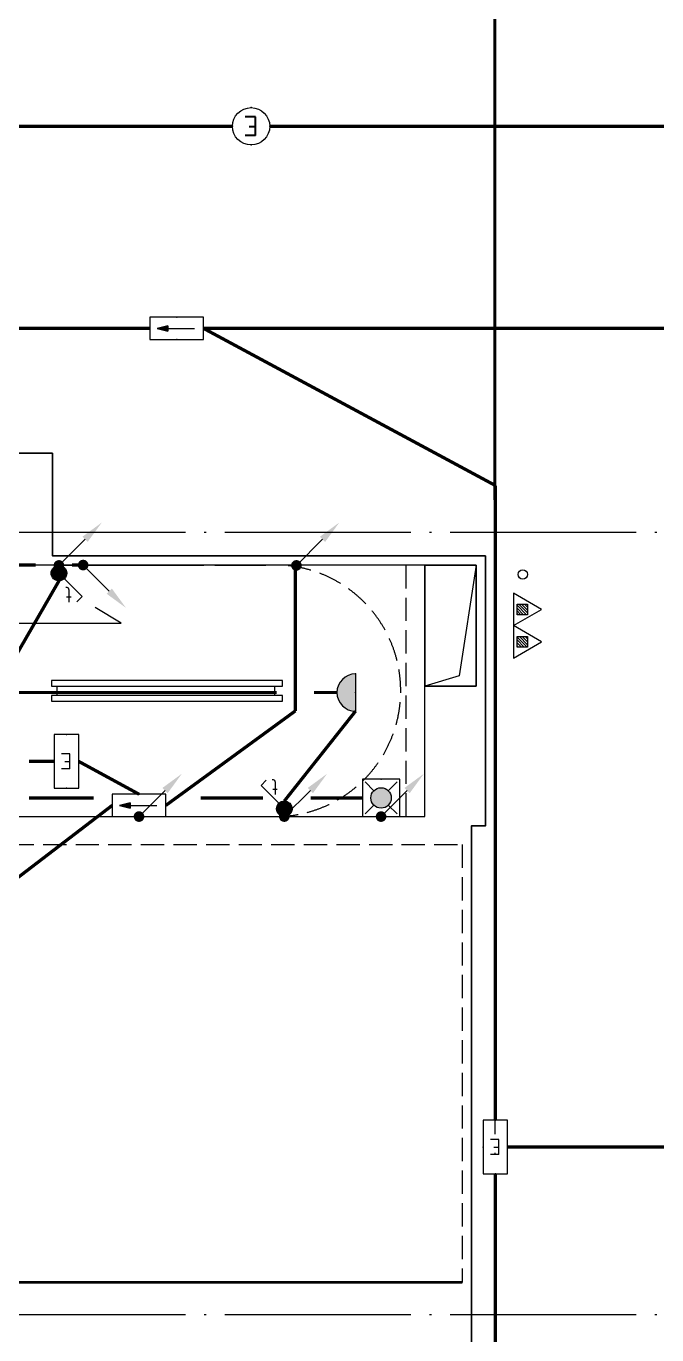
# Model space of a CAD drawing. Extents: x -292644 to 261407, y -12902 to 435090.
# Drawn here: x 131925 to 138697, y 16587 to 30635 of the extents above; entities that cross this region are included whole.
import ezdxf
from ezdxf.enums import TextEntityAlignment as Align
from ezdxf.xclip import XClip

# ---------------------------------------------------------------- set-up
doc = ezdxf.new("R2010")
doc.units = 0
doc.header["$LTSCALE"] = 1000
doc.header["$MEASUREMENT"] = 0
for name, pattern in [('104-10 轴网$0$DOTE', [2.4200000000000004, 2, -0.2, 0.02, -0.2]), ('DASH', [0.35, 0.25, -0.1]), ('X-104 8#10#平面_t3$0$109-34 轴网$0$L1$0$$AUDIT_BAD_LTYPE1', [0]), ('X-104 8#10#平面_t3$0$DASH', [0.35, 0.25, -0.1]), ('三跑梯-1F$0$DASH', [0.35, 0.25, -0.1])]:
    doc.linetypes.add(name, pattern=pattern)
doc.layers.get('0').update_dxf_attribs({"linetype": 'CONTINUOUS'})
for name, color, linetype in [('104-10 轴网$0$A_AXIS-轴线', 36, '104-10 轴网$0$DOTE'), ('EQUIP-照明', 3, 'CONTINUOUS'), ('LWIRE', 4, 'CONTINUOUS'), ('WIRE-应急', 2, 'DASH'), ('WIRE-照明', 1, 'CONTINUOUS'), ('X-104 8#10#平面_t3$0$A-E_楼梯', 171, 'CONTINUOUS'), ('X-104 8#10#平面_t3$0$A-O_分水线', 127, 'CONTINUOUS'), ('X-104 8#10#平面_t3$0$A-SUR_看线', 231, 'CONTINUOUS'), ('X-104 8#10#平面_t3$0$A-TECH_结构', 21, 'CONTINUOUS'), ('X-104 8#10#平面_t3$0$水-消火栓', 41, 'CONTINUOUS')]:
    doc.layers.add(name, color=color, linetype=linetype)
doc.layers.add('X-104 8#10#平面_t3$0$000套内', color=226, linetype='CONTINUOUS', lineweight=30, plot=False)
doc.layers.add('三跑梯-1F$0$04-不打印_辅助线', color=165, linetype='CONTINUOUS', plot=False)
doc.layers.get('X-104 8#10#平面_t3$0$A-O_分水线').off()
doc.styles.add('_TEL_DIM', font='SIMPLEX', dxfattribs={"width": 0.7, "height": 3.5, "bigfont": 'HZTXT'})
doc.styles.get("Standard").update_dxf_attribs({"font": 'gbenor.shx', "bigfont": 'gbcbig.shx'})

# ---------------------------------------------------------------- blocks, each defined once
blk = doc.blocks.new('104-10 轴网')
at = {"layer": '104-10 轴网$0$A_AXIS-轴线', "linetype": '104-10 轴网$0$DOTE'}
for p, q in [((145629.5977508624, 40099.99999999987), (145629.5977508621, -6500.000000000186)), ((168929.5977508623, 25199.99999999987), (113929.5977508621, 25199.99999999982)), ((168929.5977508623, 16799.99999999987), (113929.5977508621, 16799.99999999982))]:
    blk.add_line(p, q, dxfattribs=at)
blk = doc.blocks.new('三跑梯-1F')
at = {"color": 171}
for p, q in [((1300.000000000058, 3950), (1400.000000000058, 3950)), ((1300.000000000056, 1610), (1400.000000000056, 1610))]:
    blk.add_line(p, q, dxfattribs=at)
for p, q in [((1400, 3950), (1399.999999999998, 3123.012701891712)), ((2700, 3949.999999999942), (2699.999999999998, 2372.457351944817)), ((2699.999999999998, 2256.987298107706), (2699.999999999998, 1709.999999999942))]:
    blk.add_line(p, q)
for points in [[(1239.999999999998, 1530), (1300.000000000056, 1530), (1300.000000000058, 4010), (1240, 4010)], [(1399.999999999998, 1529.999999999942), (1460.000000000056, 1529.999999999942), (1460.000000000058, 4010), (1400, 4010)]]:
    blk.add_lwpolyline(points, close=True, dxfattribs=at)
at = {"color": 8, "linetype": '三跑梯-1F$0$DASH'}
blk.add_arc((1349.999999999996, 1610), 1350.000000000002, 180, 0, dxfattribs=at)
at = {"layer": '三跑梯-1F$0$04-不打印_辅助线', "linetype": '三跑梯-1F$0$DASH'}
blk.add_line((0, 200), (2700, 200), dxfattribs=at)
at = {"layer": '三跑梯-1F$0$04-不打印_辅助线'}
blk.add_lwpolyline([(2699.999999999998, 5300), (0, 5300), (0, 0), (2700, 0)], close=True, dxfattribs=at)
blk.add_lwpolyline([(2077.989292925573, 4511.834401277243), (2077.989292925515, 3260), (2243.613369419356, 3540)], dxfattribs=at)
blk = doc.blocks.new('X-104 8#10#平面_t3$0$fgdghdh')
at = {"layer": 'X-104 8#10#平面_t3$0$A-TECH_结构'}
for points in [[(24449.99990949396, 23549.99995995223), (24449.99995292642, 24849.99994988385), (24999.99999660614, 24849.99997068768), (24818.80254176626, 23659.58259681712)], [(24449.99993120992, 23549.99838044361), (24999.99999999694, 23549.99838044361), (24999.99999999694, 24849.99836163718), (24449.99993120992, 24849.99836163718)]]:
    blk.add_lwpolyline(points, close=True, dxfattribs=at)
blk = doc.blocks.new('X-104 8#10#平面_t3$0$$TWTSYS$00000546')
h = blk.add_hatch()
h.set_pattern_fill('ANSI31', color=256, scale=200, style=0)
h.set_pattern_definition([(45, (-38543.80223862439, -6670.830405693208), (-17.67766952966369, 17.67766952966369), [])])
h.paths.add_polyline_path([(-64.92232553117356, 173.7449990885525), (64.922325531159, 173.7449990885525), (64.922325531159, 43.90034802621994), (-64.92232553117356, 43.90034802621994)])
for points in [[(0, 343.6163707387423), (-198.3870041439732, 0), (198.3870041439732, 0)], [(-64.92232553117356, 173.7449990885525), (64.922325531159, 173.7449990885525), (64.922325531159, 43.90034802621994), (-64.92232553117356, 43.90034802621994)]]:
    blk.add_lwpolyline(points, close=True)
blk = doc.blocks.new('X-104 8#10#平面_t3$0$A$C46662BA1')
at = {"layer": 'X-104 8#10#平面_t3$0$水-消火栓'}
blk.add_circle((137256.9507218332, 24749.99999999964), 50, dxfattribs=at)
at = {"layer": 'X-104 8#10#平面_t3$0$水-消火栓', "xscale": 0.88, "yscale": 0.88, "zscale": 0.88, "rotation": 270}
for p in [(137156.9507218248, 24374.58056364603), (137156.9507218248, 24025.41943635255)]:
    blk.add_blockref('X-104 8#10#平面_t3$0$$TWTSYS$00000546', p, dxfattribs=at)
blk = doc.blocks.new('X-104 8#10#平面_t3')
at = {"layer": 'X-104 8#10#平面_t3$0$000套内'}
blk.add_lwpolyline([(136856.9507218297, 24949.9983616368), (132206.9507218342, 24949.9983616368), (132206.9507218342, 26049.99836163694), (128306.9507218213, 26049.99836163694), (128306.950721821, 27149.99836950112), (126006.9507218276, 27149.99836951197), (126006.9507218671, 35849.99836952289), (156006.9507218297, 35850.49240803023), (156006.9507218327, 14550.98644622325), (137256.9509935203, 14550.49240771562), (136706.9507218331, 14550.49240771562), (136706.950721833, 22049.99836163188), (136856.9507218297, 22049.99836163188)], close=True, dxfattribs=at)
at = {"layer": 'X-104 8#10#平面_t3$0$A-SUR_看线', "linetype": 'X-104 8#10#平面_t3$0$DASH', "ltscale": 2, "const_width": 30}
for points in [[(136956.9507218331, 25549.99999999956), (136956.950721833, 35699.99999999985)], [(131406.95072184, 21849.99836163325), (131406.95072184, 17149.99838346746), (136606.950721833, 17149.99838346613)]]:
    blk.add_lwpolyline(points, dxfattribs=at)
at = {"layer": 'X-104 8#10#平面_t3$0$A-TECH_结构'}
blk.add_lwpolyline([(136206.9506530429, 24849.99996380374), (136756.9507218298, 24849.99998851889), (136756.9507218298, 23550.00006035727), (136206.9506530429, 23550.00003564212)], close=True, dxfattribs=at)
at = {"layer": 'X-104 8#10#平面_t3$0$A-TECH_结构', "linetype": 'X-104 8#10#平面_t3$0$DASH'}
blk.add_lwpolyline([(136606.950721833, 17149.99838346746), (131406.95072184, 17149.99838346746), (131406.95072184, 21849.99836163325), (136606.950721833, 21849.99836163322)], close=True, dxfattribs=at)
at = {"linetype": 'X-104 8#10#平面_t3$0$109-34 轴网$0$L1$0$$AUDIT_BAD_LTYPE1'}
ref = blk.add_blockref('104-10 轴网', (-8672.647029029395, 2.91038304567337e-11), dxfattribs=at)
XClip(ref).set_block_clipping_path([(104379.59775086239, -11899.999999999955), (178479.5977508624, 45500.000000000044)])
blk.add_blockref('X-104 8#10#平面_t3$0$fgdghdh', (111756.9507218327, -2.91038304567337e-10), dxfattribs=at)
at = {"layer": 'X-104 8#10#平面_t3$0$A-E_楼梯', "rotation": 90}
blk.add_blockref('三跑梯-1F', (136206.9507218343, 22149.9983616331), dxfattribs=at)
at = {"layer": 'X-104 8#10#平面_t3$0$A-O_分水线', "linetype": 'X-104 8#10#平面_t3$0$109-34 轴网$0$L1$0$$AUDIT_BAD_LTYPE1'}
blk.add_blockref('X-104 8#10#平面_t3$0$A$C46662BA1', (0, -2.91038304567337e-11), dxfattribs=at)
blk = doc.blocks.new('$equip$00001147')
blk.add_circle((0, 0), 0.5)
at = {"flags": 9}
blk.add_attdef('A', (0, 0), '', height=2e-05, dxfattribs=at)
blk = doc.blocks.new('$equip_U$00000361(HT0843)')
for p in [(0, 0.500000000001819), (-0.5, 1.818989403545856e-12), (0.5, 1.818989403545856e-12), (0, -0.499999999998181)]:
    blk.add_point(p)
blk.add_blockref('$equip$00001147', (0, 1.818989403545856e-12))
at = {"color": 7, "style": '_TEL_DIM'}
blk.add_attdef('$TEXT$', text='', height=0.5, dxfattribs=at).set_placement((0, 1.818989403545856e-12), align=Align.MIDDLE_CENTER)
at = {"color": 7, "style": '_TEL_DIM', "flags": 1}
for tag in ['REMARK', 'A']:
    blk.add_attdef(tag, text='', height=2.5e-05, dxfattribs=at).set_placement((0, 1.818989403545856e-12), align=Align.MIDDLE_CENTER)
blk = doc.blocks.new('$equip$00002534')
for p, q in [((-0.7200000000011642, 0.6599999999998545), (-0.7200000000011642, 0)), ((0.7200000000011642, 0.6599999999998545), (-0.7200000000011642, 0.6599999999998545)), ((0.7200000000011642, 0), (0.7200000000011642, 0.6599999999998545)), ((-0.7200000000011642, 0), (0.7200000000011642, 0))]:
    blk.add_line(p, q)
blk.add_lwpolyline([(-0.7200000000011642, 0.6599999999998545), (-0.7200000000011642, 0), (0.7200000000011642, 0), (0.7200000000011642, 0.6599999999998545), (-0.7200000000011642, 0.6599999999998545), (-0.7200000000011642, 0)])
for p in [(0, 0.6599999999998545), (-0.7200000000011642, 0.3299999999981083), (0, 0), (0.7200000000011642, 0.3299999999981083)]:
    blk.add_point(p)
at = {"color": 7, "style": '_TEL_DIM'}
blk.add_attdef('$TEXT$', text='', height=0.4, dxfattribs=at).set_placement((0, 0.3299999999981083), align=Align.MIDDLE_CENTER)
at = {"color": 7, "style": '_TEL_DIM', "flags": 1}
blk.add_attdef('A', text='', height=2e-05, dxfattribs=at).set_placement((0, 0), align=Align.MIDDLE_CENTER)
blk = doc.blocks.new('$equip$00002541')
blk.add_hatch(color=256).paths.add_polyline_path([(-0.2400000000016007, 0.3719999999993888), (-0.5280000000020664, 0.2999999999992724), (-0.2400000000016007, 0.227999999999156)])
for p, q in [((-0.7199999999975262, 0.5999999999949068), (-0.7199999999975262, 0)), ((0.7199999999975262, 0.5999999999949068), (-0.7199999999975262, 0.5999999999949068)), ((-0.2400000000016007, 0.3719999999993888), (-0.5280000000020664, 0.2999999999992724)), ((-0.2400000000016007, 0.3719999999993888), (-0.2400000000016007, 0.227999999999156)), ((0.7199999999975262, 0), (0.7199999999975262, 0.5999999999949068)), ((-0.7199999999975262, 0), (0.7199999999975262, 0)), ((-0.5280000000020664, 0.2999999999992724), (-0.2400000000016007, 0.227999999999156))]:
    blk.add_line(p, q)
at = {"color": 7}
blk.add_line((-0.4800000000032014, 0.2999999999992724), (0.4800000000032014, 0.2999999999992724), dxfattribs=at)
blk.add_lwpolyline([(-0.7199999999975262, 0.5999999999949068), (-0.7199999999975262, 0), (0.7199999999975262, 0), (0.7199999999975262, 0.5999999999949068), (-0.7199999999975262, 0.5999999999949068), (-0.7199999999975262, 0)])
for p in [(0, 0.5999999999949068), (-0.7199999999975262, 0.2999999999956344), (0, 0), (0.7199999999975262, 0.2999999999956344)]:
    blk.add_point(p)
at = {"color": 7, "style": '_TEL_DIM', "flags": 1}
blk.add_attdef('A', text='', height=2e-05, dxfattribs=at).set_placement((0, 0), align=Align.MIDDLE_CENTER)
blk = doc.blocks.new('$equip$00001168')
blk.add_line((-0.5, 0), (0.5, 0))
blk.add_arc((0, 0), 0.5, 180, 0)
for p in [(-0.5, 0), (0, 0), (0.5, 0), (0, -0.5)]:
    blk.add_point(p)
for points in [[(0.4330127018911298, -0.25), (-0.4330127018911298, -0.25), (0.5, 0), (-0.5, 0)], [(0.25, -0.4330127018911298), (-0.25, -0.4330127018911298), (0.4330127018911298, -0.25), (-0.4330127018911298, -0.25)], [(0, -0.5), (0, -0.5), (0.25, -0.4330127018911298), (-0.25, -0.4330127018911298)]]:
    blk.add_solid(points)
at = {"flags": 9}
blk.add_attdef('A', (0, 0), '', height=2e-05, dxfattribs=at)
blk = doc.blocks.new('$equip$00001822')
for p, q in [((0.1473139127483591, 0.3556472460822988), (0.625, 0.8333333333339397)), ((0.625, 0.8333333333339397), (0.7664213562384248, 0.6919119770955149))]:
    blk.add_line(p, q)
blk.add_circle((0, 0.2083333333339397), 0.2083333333334168)
for p in [(0, 0.4166666666660603), (-0.2083333333357587, 0.2083333333339397), (-0.01544940226449398, 0.0005736313996749232), (0.2083333333357587, 0.2083333333339397)]:
    blk.add_point(p)
for points in [[(-0.1041666666715173, 0.3887552924552438), (0.1041666666715173, 0.3887552924552438), (-0.1804219591213041, 0.312500000001819), (0.1804219591213041, 0.312500000001819)], [(0, 0.4166666666660603), (0, 0.4166666666660603), (-0.1041666666715173, 0.3887552924552438), (0.1041666666715173, 0.3887552924552438)], [(-0.1804219591213041, 0.312500000001819), (0.1804219591213041, 0.312500000001819), (-0.2083333333284827, 0.2083333333339397), (0.2083333333284827, 0.2083333333339397)], [(-0.1804219591213041, 0.1041666666660603), (0.1804219591213041, 0.1041666666660603), (-0.2083333333284827, 0.2083333333339397), (0.2083333333284827, 0.2083333333339397)], [(-0.1041666666715173, 0.02791137421263556), (0.1041666666715173, 0.02791137421263556), (-0.1804219591213041, 0.1041666666660603), (0.1804219591213041, 0.1041666666660603)], [(0, 1.818989403545856e-12), (0, 1.818989403545856e-12), (-0.1041666666715173, 0.02791137421263556), (0.1041666666715173, 0.02791137421263556)]]:
    blk.add_solid(points)
at = {"color": 7, "style": '_TEL_DIM'}
blk.add_attdef('$TEXT$', text='', height=0.4, dxfattribs=at).set_placement((0.5805799275694881, 0.4645799965601327), align=Align.MIDDLE_CENTER)
at = {"color": 7, "style": '_TEL_DIM', "flags": 1}
blk.add_attdef('A', text='', height=2e-05, dxfattribs=at).set_placement((0, 0), align=Align.MIDDLE_CENTER)
blk = doc.blocks.new('$equip$00002604')
blk.add_hatch(color=256).paths.add_polyline_path([(0.2745181131831487, 0.5000125000005937, 1), (-0.2744993631858961, 0.5000125000005937, 1)])
for p, q in [((-0.4285620535811177, 0.9285839285730617), (-0.1940976152691292, 0.6941194902610732)), ((0.1941163652627438, 0.6941194902683492), (0.4285808035638183, 0.9285839285730617)), ((-0.4285620535811177, 0.07144107142812572), (-0.1940976152691292, 0.3059055097401142)), ((0.1941163652627438, 0.3059055097328383), (0.4285808035638183, 0.07144107142812572))]:
    blk.add_line(p, q)
at = {"const_width": 0.02}
blk.add_lwpolyline([(-0.4999906250013737, 1.000012500000594), (-0.4999906250013737, 1.250000059371814e-05), (0.5000093749986263, 1.250000059371814e-05), (0.5000093749986263, 1.000012500000594), (-0.4999906250013737, 1.000012500000594), (-0.4999906250013737, 1.250000059371814e-05)], dxfattribs=at)
blk.add_lwpolyline([(-0.4999906250013737, 1.000012500000594), (-0.4999906250013737, 1.250000059371814e-05), (0.5000093749986263, 1.250000059371814e-05), (0.5000093749986263, 1.000012500000594)], close=True)
blk.add_circle((9.374998626299202e-06, 0.5000125000005937), 0.2745087381843628)
for p in [(9.374998626299202e-06, 1.000012500000594), (-0.4999906250013737, 0.5000125000005937), (0.5000093749986263, 0.5000125000005937), (0, 0)]:
    blk.add_point(p)
at = {"color": 7, "style": '_TEL_DIM', "flags": 1}
blk.add_attdef('A', text='', height=2.5e-05, dxfattribs=at).set_placement((0, 0), align=Align.MIDDLE_CENTER)
blk = doc.blocks.new('$TelecSys$00000080')
for p, q in [((-0.7000000000007276, -0.7000000000007276), (0, 0)), ((0.1041666666678793, 0.1041666666660603), (0.1041666666678793, 0.1041666666660603)), ((-0.1041666666678793, -0.1041666666660603), (-0.1041666666678793, -0.1041666666660603))]:
    blk.add_line(p, q)
at = {"const_width": 0.1425}
blk.add_lwpolyline([(0.07125000000087311, 0, 1), (-0.07125000000087311, 0, 1)], format="xyb", close=True, dxfattribs=at)
blk.add_solid([(-0.6300000000010186, -0.7700000000004366), (-0.7700000000004366, -0.6299999999991996), (-1.150000000001455, -1.149999999999636)])
at = {"width": 0.8, "flags": 9}
blk.add_attdef('A', (0, 0), '', height=2e-05, rotation=180, dxfattribs=at)
blk = doc.blocks.new('$TelecSys$00000079')
for p, q in [((0.7000000000007276, 0.7000000000007276), (0, 0)), ((0.1041666666678793, 0.1041666666660603), (0.1041666666678793, 0.1041666666660603)), ((-0.1041666666678793, -0.1041666666660603), (-0.1041666666678793, -0.1041666666660603))]:
    blk.add_line(p, q)
at = {"const_width": 0.1425}
blk.add_lwpolyline([(-0.07125000000087311, 0, 1), (0.07125000000087311, 0, 1)], format="xyb", close=True, dxfattribs=at)
blk.add_solid([(0.6300000000010186, 0.7700000000004366), (0.7700000000004366, 0.6299999999991996), (1.150000000001455, 1.149999999999636)])
at = {"width": 0.8, "flags": 9}
blk.add_attdef('A', (0, 0), '', height=2e-05, dxfattribs=at)

msp = doc.modelspace()

# ---------------------------------------------------------------- linework, layer by layer
at = {"layer": 'WIRE-应急', "linetype": 'DASH', "const_width": 35}
for points in [[(134140.4290251442, 29560.42054426038), (130540.4290251443, 29560.41984487814)], [(139007.2489347446, 29560.41984487814), (134540.4290251442, 29560.42054426038)], [(133253.7548722303, 27390.77351938958), (128074.0548631637, 27390.77351939028)], [(133829.7548722284, 27390.77351938958), (139007.249324496, 27390.77351938958)], [(136963.0698745357, 25704.09801533295), (133829.7548722284, 27390.77351938958)], [(136963.069874535, 18889.77981825058), (136963.0698745357, 25704.09801533295)], [(132026.3834928405, 24849.99836163914), (131589.9242900554, 24849.99836163914)], [(132508.4507218339, 24849.99836163914), (132416.199098045, 24849.99836163914)], [(134816.280251421, 24849.99836163691), (134816.280251421, 23284.86020351296)], [(134816.280251421, 23284.86020351296), (133424.950721833, 22269.99836163508)], [(132225.4561438644, 22742.19420799457), (131956.1867728804, 22742.19420799476)], [(133136.950721834, 22389.99836163479), (132489.4561438643, 22742.19420799457)], [(132648.9507218349, 22350.00336163223), (131956.1867728804, 22350.00336163205)], [(134246.950721834, 22350.00336163223), (133798.5868606655, 22350.00336163223)], [(134468.1760487183, 22350.00336163223), (134246.950721834, 22350.00336163223)], [(134980.2840591674, 22350.00336163223), (134978.5700920146, 22350.00336163223)], [(135535.8687189032, 22350.00336163223), (134980.2840591674, 22350.00336163223)], [(131726.3429945134, 21410.93915972499), (132848.950721835, 22269.99836163508)], [(137095.0698745357, 18601.77981825011), (139926.2994944687, 18601.77981825011)], [(136963.069874535, 18313.77981824965), (136963.0698745357, 14760.40662709032)]]:
    msp.add_lwpolyline(points, dxfattribs=at)
at = {"layer": 'WIRE-照明', "linetype": 'Continuous', "const_width": 35}
for points in [[(132276.8646801143, 24679.55219591026), (131702.0341872949, 23681.58672162503)], [(131702.0341872949, 23481.58672162503), (134616.280251421, 23481.58672162502)], [(135016.280251421, 23481.58672162502), (135261.7009280545, 23481.58672162502)], [(135461.7009280545, 23281.58672162502), (134696.950721834, 22316.66502830449)]]:
    msp.add_lwpolyline(points, dxfattribs=at)

# ---------------------------------------------------------------- block references
msp.add_blockref('X-104 8#10#平面_t3', (0, 0))
at = {"layer": 'EQUIP-照明', "xscale": 400, "yscale": 400, "zscale": 400, "rotation": 180}
msp.add_blockref('$equip_U$00000361(HT0843)', (134340.4290251442, 29560.42054426111), dxfattribs=at).add_auto_attribs({'$TEXT$': 'E'})
at = {"layer": 'EQUIP-照明', "xscale": 400, "yscale": 400, "zscale": 400}
for name, p in [('$equip$00002541', (133541.7548722294, 27270.77351939132)), ('$equip$00002604', (135735.8649689038, 22149.99836163199)), ('$equip$00002541', (133136.950721834, 22149.99836163682))]:
    msp.add_blockref(name, p, dxfattribs=at)
at = {"layer": 'EQUIP-照明'}
ref = msp.add_blockref('$equip$00001822', (132193.5313467807, 24762.88552924456), dxfattribs=dict(at, xscale=400, yscale=400, zscale=400, rotation=270))
ref.add_attrib('$TEXT$', 't', dxfattribs={"layer": '0', "color": 7, "height": 160, "rotation": 180, "style": '_TEL_DIM'}).set_placement((132379.3633454047, 24530.65355821677), align=Align.MIDDLE_CENTER)
at = {"layer": 'EQUIP-照明', "xscale": 400, "yscale": 400, "zscale": 400, "rotation": 270}
msp.add_blockref('$equip$00001168', (135461.7009280545, 23481.58672162502), dxfattribs=at)
at = {"layer": 'EQUIP-照明'}
ref = msp.add_blockref('$equip$00002534', (132225.4561438644, 22742.19420799457), dxfattribs=dict(at, xscale=400, yscale=400, zscale=400, rotation=270))
ref.add_attrib('$TEXT$', 'E', dxfattribs={"layer": '0', "color": 7, "height": 160, "rotation": 180, "style": '_TEL_DIM'}).set_placement((132357.4561438636, 22742.19420799457), align=Align.MIDDLE_CENTER)
ref = msp.add_blockref('$equip$00001822', (134780.2840551675, 22233.33169497019), dxfattribs=dict(at, xscale=400, yscale=400, zscale=400, rotation=89.99999999999999))
ref.add_attrib('$TEXT$', 't', dxfattribs={"layer": '0', "color": 7, "height": 160, "rotation": 180, "style": '_TEL_DIM'}).set_placement((134594.4520565435, 22465.56366599799), align=Align.MIDDLE_CENTER)
ref = msp.add_blockref('$equip$00002534', (136831.0698745357, 18601.77981825011), dxfattribs=dict(at, xscale=400, yscale=400, zscale=400, rotation=270))
ref.add_attrib('$TEXT$', 'E', dxfattribs={"layer": '0', "color": 7, "height": 160, "rotation": 180, "style": '_TEL_DIM'}).set_placement((136963.069874535, 18601.77981825011), align=Align.MIDDLE_CENTER)
at = {"layer": 'LWIRE', "yscale": 400, "zscale": 400, "rotation": 180}
for name, p, xscale in [('$TelecSys$00000080', (132276.8646801143, 24846.21886257793), 400), ('$TelecSys$00000080', (134827.0325176875, 24846.21886257793), 400), ('$TelecSys$00000079', (132536.9507218343, 24849.99836163914), -400), ('$TelecSys$00000080', (133136.950721834, 22149.99836163199), 400), ('$TelecSys$00000080', (134696.9507218086, 22149.99836163199), 400), ('$TelecSys$00000080', (135735.8687189032, 22150.00336163223), 400)]:
    msp.add_blockref(name, p, dxfattribs=dict(at, xscale=xscale))

doc.saveas('drawing.dxf')
